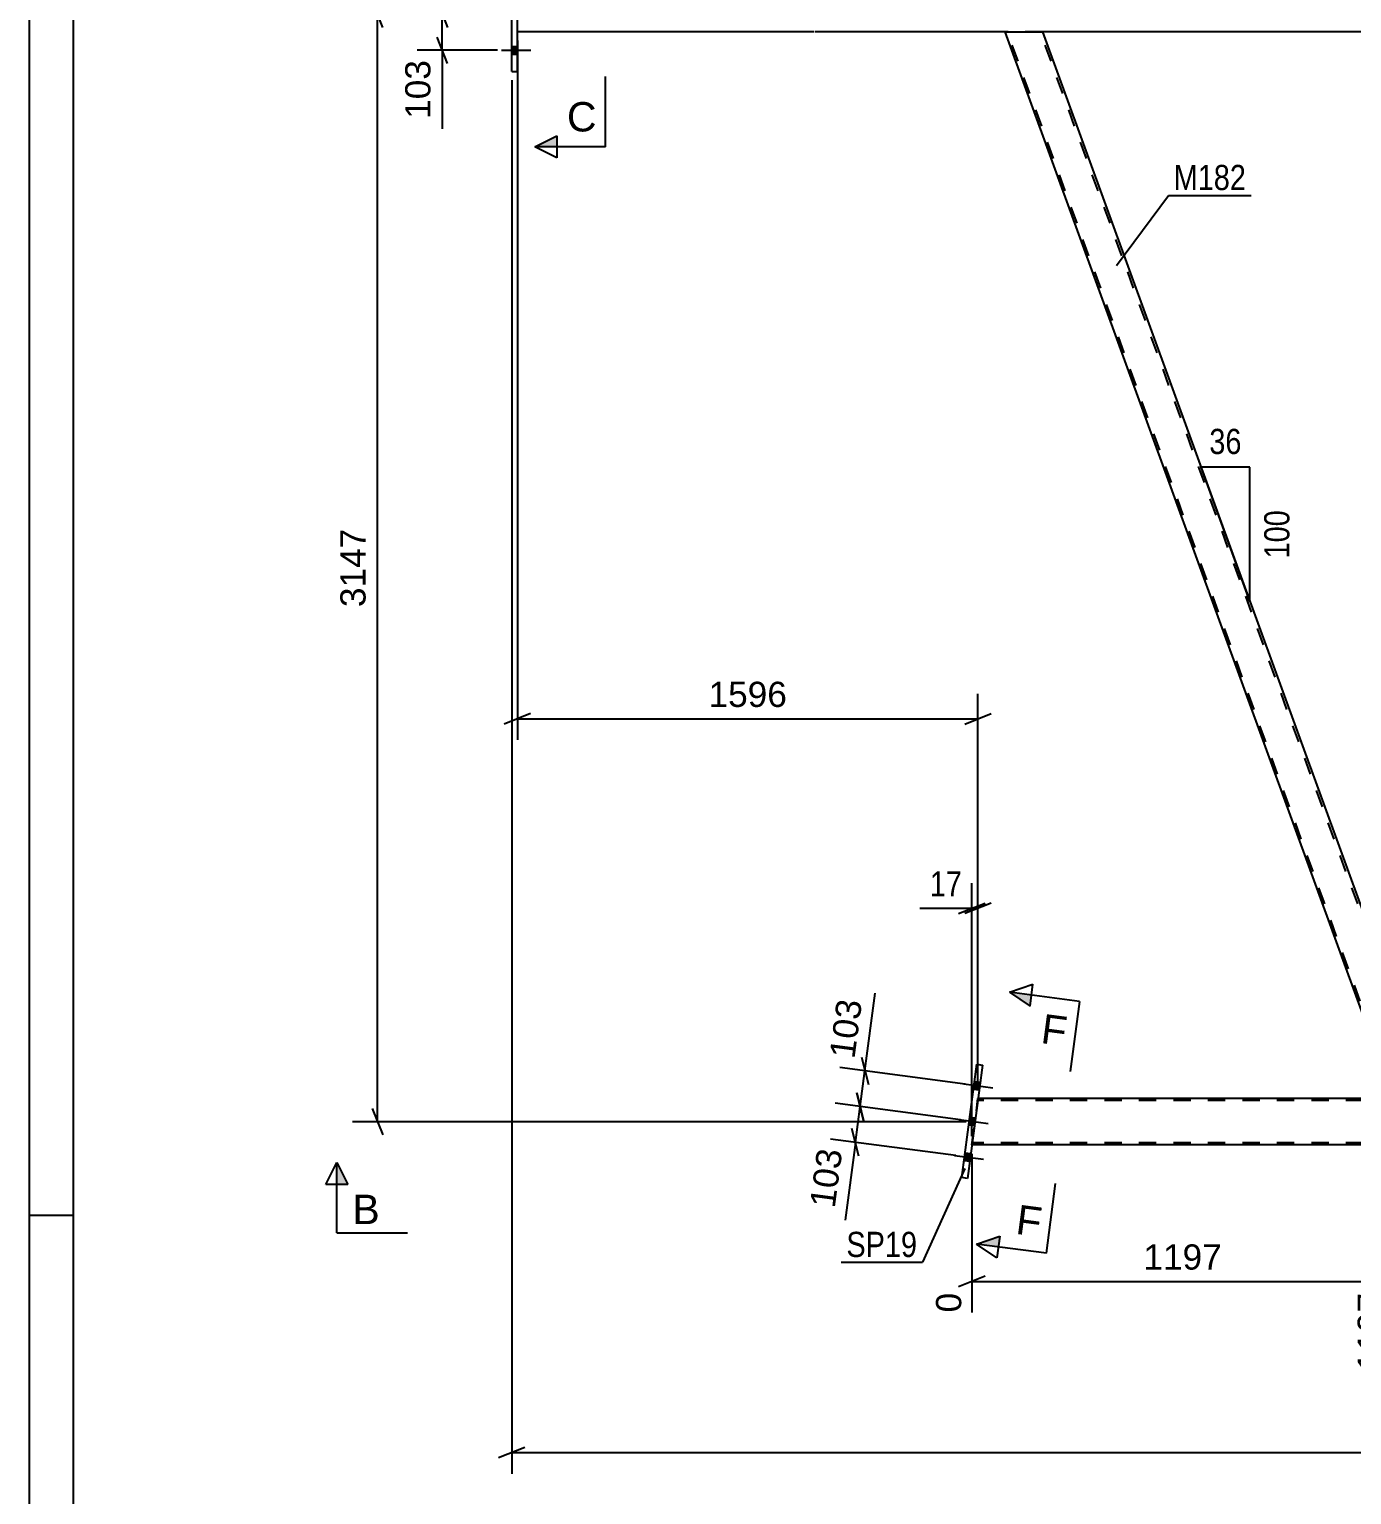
# Model space of a CAD drawing. Header units: millimetres. Extents: x 0 to 841, y 0 to 594.
# Drawn here: x 0 to 150.3, y 266.3 to 432.8 of the extents above; entities that cross this region are included whole.
import ezdxf

# ---------------------------------------------------------------- set-up
doc = ezdxf.new("R2010")
doc.units = ezdxf.units.MM
doc.linetypes.add('DXK_LINE_DOT2', pattern=[3.9198, 1.9599, -1.9599])
doc.styles.add('Arial', font='ARIAL.TTF', dxfattribs={"height": 0.2})
doc.styles.add('Arial Narrow', font='ARIALN.TTF', dxfattribs={"height": 0.2})

# ---------------------------------------------------------------- blocks, each defined once
blk = doc.blocks.new('Unknown-318465150-1115')
at = {"color": 5, "linetype": 'Continuous'}
for p, q in [((0, 594), (0, 0)), ((5, 589), (5, 5)), ((5, 298), (0, 298))]:
    blk.add_line(p, q, dxfattribs=at)
blk = doc.blocks.new('Part-318465150-4435 - 4399')
at = {"color": 2, "linetype": 'Continuous'}
for p, q in [((105.97, 302.29), (107.66, 315.18)), ((108.3, 315.09), (106.6, 302.2)), ((107.66, 315.18), (108.3, 315.09)), ((106.6, 302.2), (105.97, 302.29))]:
    blk.add_line(p, q, dxfattribs=at)
blk = doc.blocks.new('Part-318465150-4450 - 4399')
at = {"color": 2, "linetype": 'Continuous'}
for p, q in [((54.82, 428.01), (54.82, 441.01)), ((55.46, 441.01), (54.82, 441.01)), ((55.46, 428.01), (55.46, 441.01)), ((54.82, 428.01), (55.46, 428.01))]:
    blk.add_line(p, q, dxfattribs=at)
blk = doc.blocks.new('Part-318465150-4515 - 4399')
at = {"color": 2, "linetype": 'Continuous'}
for p, q in [((155, 311.29), (110.88, 432.51)), ((110.88, 432.51), (115.14, 432.51)), ((115.14, 432.51), (157.99, 314.76))]:
    blk.add_line(p, q, dxfattribs=at)
at = {"color": 7, "linetype": 'DXK_LINE_DOT2'}
for p, q in [((155.26, 311.29), (111.14, 432.51)), ((111.14, 432.51), (111.16, 432.51)), ((159, 311.29), (114.88, 432.51)), ((159.26, 311.29), (157.99, 314.76)), ((159.26, 311.29), (155, 311.29))]:
    blk.add_line(p, q, dxfattribs=at)
blk = doc.blocks.new('Part-318465150-4691 - 4399')
at = {"color": 7, "linetype": 'DXK_LINE_DOT2'}
for p, q in [((107.1, 306.01), (107.8, 311.29)), ((774.82, 311.05), (107.77, 311.05)), ((774.82, 306.25), (107.13, 306.25))]:
    blk.add_line(p, q, dxfattribs=at)
at = {"color": 2, "linetype": 'Continuous'}
for p, q in [((235.68, 311.29), (107.8, 311.29)), ((235.68, 306.01), (107.1, 306.01))]:
    blk.add_line(p, q, dxfattribs=at)
blk = doc.blocks.new('Bolt-318465150-4581 - 4399')
at = {"linetype": 'Continuous'}
for points in [[(107.93, 312.28), (108.04, 313.15), (107.41, 313.23), (107.29, 312.36)], [(107.93, 312.28), (108.04, 313.15), (107.41, 313.23), (107.29, 312.36)], [(107.93, 312.28), (108.04, 313.15), (107.41, 313.23), (107.29, 312.36)], [(107.39, 308.21), (107.51, 309.08), (106.87, 309.17), (106.76, 308.3)], [(107.39, 308.21), (107.51, 309.08), (106.87, 309.17), (106.76, 308.3)], [(106.86, 304.15), (106.97, 305.02), (106.34, 305.1), (106.22, 304.23)], [(106.86, 304.15), (106.97, 305.02), (106.34, 305.1), (106.22, 304.23)], [(106.86, 304.15), (106.97, 305.02), (106.34, 305.1), (106.22, 304.23)]]:
    blk.add_hatch(color=1, dxfattribs=at).paths.add_polyline_path(points)
at = {"color": 1, "linetype": 'Continuous'}
for p, q in [((107.41, 313.23), (108.04, 313.15)), ((107.41, 313.23), (108.04, 313.15)), ((107.41, 313.23), (108.04, 313.15)), ((106.2, 312.95), (109.49, 312.51)), ((106.2, 312.95), (109.49, 312.51)), ((106.2, 312.95), (109.49, 312.51)), ((107.29, 312.36), (107.93, 312.28)), ((107.29, 312.36), (107.93, 312.28)), ((107.29, 312.36), (107.93, 312.28)), ((105.66, 308.88), (108.96, 308.45)), ((105.66, 308.88), (108.96, 308.45)), ((106.76, 308.3), (107.39, 308.21)), ((106.76, 308.3), (107.39, 308.21)), ((106.87, 309.17), (107.51, 309.08)), ((106.87, 309.17), (107.51, 309.08)), ((105.13, 304.82), (108.42, 304.38)), ((105.13, 304.82), (108.42, 304.38)), ((105.13, 304.82), (108.42, 304.38)), ((106.34, 305.1), (106.97, 305.02)), ((106.34, 305.1), (106.97, 305.02)), ((106.34, 305.1), (106.97, 305.02)), ((106.22, 304.23), (106.86, 304.15)), ((106.22, 304.23), (106.86, 304.15)), ((106.22, 304.23), (106.86, 304.15))]:
    blk.add_line(p, q, dxfattribs=at)
blk = doc.blocks.new('Bolt-318465150-4584 - 4399')
at = {"linetype": 'Continuous'}
for points in [[(55.46, 438.17), (55.46, 439.05), (54.82, 439.05), (54.82, 438.17)], [(55.46, 438.17), (55.46, 439.05), (54.82, 439.05), (54.82, 438.17)], [(55.46, 438.17), (55.46, 439.05), (54.82, 439.05), (54.82, 438.17)], [(55.46, 434.07), (55.46, 434.95), (54.82, 434.95), (54.82, 434.07)], [(55.46, 434.07), (55.46, 434.95), (54.82, 434.95), (54.82, 434.07)], [(55.46, 429.97), (55.46, 430.85), (54.82, 430.85), (54.82, 429.97)], [(55.46, 429.97), (55.46, 430.85), (54.82, 430.85), (54.82, 429.97)], [(55.46, 429.97), (55.46, 430.85), (54.82, 430.85), (54.82, 429.97)]]:
    blk.add_hatch(color=1, dxfattribs=at).paths.add_polyline_path(points)
at = {"color": 1, "linetype": 'Continuous'}
for p, q in [((53.66, 438.61), (56.98, 438.61)), ((53.66, 438.61), (56.98, 438.61)), ((53.66, 438.61), (56.98, 438.61)), ((54.82, 439.05), (55.46, 439.05)), ((54.82, 439.05), (55.46, 439.05)), ((54.82, 439.05), (55.46, 439.05)), ((54.82, 438.17), (55.46, 438.17)), ((54.82, 438.17), (55.46, 438.17)), ((54.82, 438.17), (55.46, 438.17)), ((54.82, 434.95), (55.46, 434.95)), ((54.82, 434.95), (55.46, 434.95)), ((53.66, 434.51), (56.98, 434.51)), ((53.66, 434.51), (56.98, 434.51)), ((54.82, 434.07), (55.46, 434.07)), ((54.82, 434.07), (55.46, 434.07)), ((53.66, 430.41), (56.98, 430.41)), ((53.66, 430.41), (56.98, 430.41)), ((53.66, 430.41), (56.98, 430.41)), ((54.82, 430.85), (55.46, 430.85)), ((54.82, 430.85), (55.46, 430.85)), ((54.82, 430.85), (55.46, 430.85)), ((54.82, 429.97), (55.46, 429.97)), ((54.82, 429.97), (55.46, 429.97)), ((54.82, 429.97), (55.46, 429.97))]:
    blk.add_line(p, q, dxfattribs=at)
blk = doc.blocks.new('Part-318465150-4696 - 4399')
at = {"color": 7, "linetype": 'DXK_LINE_DOT2'}
for p, q in [((55.46, 432.51), (55.46, 436.51)), ((115.14, 432.51), (110.88, 432.51))]:
    blk.add_line(p, q, dxfattribs=at)
at = {"color": 2, "linetype": 'Continuous'}
for p, q in [((89.19, 432.51), (55.46, 432.51)), ((110.88, 432.51), (89.29, 432.51)), ((194.7, 432.51), (115.14, 432.51))]:
    blk.add_line(p, q, dxfattribs=at)
blk = doc.blocks.new('StraightDimension-318465150-15137 - 4399')
at = {"color": 7, "linetype": 'Continuous'}
for p, q in [((155, 310.29), (155, 280.29)), ((107.1, 305.01), (107.1, 286.97)), ((108.6, 291.09), (105.6, 289.89)), ((107.1, 290.49), (155, 290.49)), ((153.5, 289.89), (156.5, 291.09))]:
    blk.add_line(p, q, dxfattribs=at)
at = {"color": 0}
blk.add_wipeout([(136.1, 291.24), (136.1, 295.44), (126, 295.44), (126, 291.24)], dxfattribs=at)
at = {"color": 0, "linetype": 'Continuous'}
for points in [[(106.5, 289.79), (102.3, 289.79), (102.3, 286.37), (106.5, 286.37)], [(154.4, 289.79), (150.2, 289.79), (150.2, 279.69), (154.4, 279.69)]]:
    blk.add_wipeout(points, dxfattribs=at)
at = {"color": 3, "style": 'Arial'}
blk.add_text('1197', height=2.865, dxfattribs=at).set_placement((126.6, 291.84))
at = {"color": 3, "linetype": 'Continuous', "style": 'Arial'}
for s, height, p in [('0', 2.87, (105.9, 286.97)), ('1197', 2.865, (153.8, 280.29))]:
    blk.add_text(s, height=height, rotation=90.0002, dxfattribs=at).set_placement(p)
blk = doc.blocks.new('StraightDimension-318465150-5182 - 4399')
at = {"color": 7, "linetype": 'Continuous'}
for p, q in [((54.82, 427.01), (54.82, 268.64)), ((56.32, 271.64), (53.32, 270.44)), ((54.82, 271.04), (784.08, 271.04))]:
    blk.add_line(p, q, dxfattribs=at)
blk = doc.blocks.new('StraightDimension-318465150-5122 - 4399')
at = {"color": 7, "linetype": 'Continuous'}
for p, q in [((94.02, 311.93), (94.81, 308.8)), ((105.82, 308.86), (91.59, 310.74)), ((93.88, 306.3), (94.41, 310.36)), ((105.29, 304.8), (91.05, 306.67)), ((94.28, 304.73), (93.48, 307.86))]:
    blk.add_line(p, q, dxfattribs=at)
at = {"color": 0}
blk.add_wipeout([(93.07, 305.88), (88.9, 306.42), (87.88, 298.62), (92.04, 298.07)], dxfattribs=at)
at = {"color": 7, "linetype": 'Continuous'}
blk.add_line((93.88, 306.3), (92.71, 297.45), dxfattribs=at)
blk.add_line((93.88, 306.3), (92.71, 297.45), dxfattribs=at)
at = {"color": 3, "style": 'Arial'}
blk.add_text('103', height=2.865, rotation=82.5002, dxfattribs=at).set_placement((91.52, 298.75))
blk = doc.blocks.new('StraightDimension-318465150-5109 - 4399')
at = {"color": 7, "linetype": 'Continuous'}
for p, q in [((106.36, 312.93), (92.12, 314.8)), ((94.55, 315.99), (95.35, 312.86)), ((94.41, 310.36), (94.95, 314.43)), ((94.81, 308.8), (94.02, 311.93)), ((105.82, 308.86), (91.59, 310.74))]:
    blk.add_line(p, q, dxfattribs=at)
at = {"color": 0}
blk.add_wipeout([(95.3, 322.85), (91.14, 323.4), (90.11, 315.6), (94.27, 315.05)], dxfattribs=at)
at = {"color": 7, "linetype": 'Continuous'}
blk.add_line((94.95, 314.43), (96.11, 323.27), dxfattribs=at)
blk.add_line((94.95, 314.43), (96.11, 323.27), dxfattribs=at)
at = {"color": 3, "style": 'Arial'}
blk.add_text('103', height=2.865, rotation=82.5002, dxfattribs=at).set_placement((93.76, 315.72))
blk = doc.blocks.new('StraightDimension-318465150-5136 - 4399')
at = {"color": 7, "linetype": 'Continuous'}
for p, q in [((55.46, 431.51), (55.46, 352.03)), ((107.8, 312.29), (107.8, 357.28)), ((56.96, 355.03), (53.96, 353.83)), ((106.3, 353.83), (109.3, 355.03)), ((55.46, 354.43), (107.8, 354.43))]:
    blk.add_line(p, q, dxfattribs=at)
at = {"color": 0}
blk.add_wipeout([(86.67, 355.18), (86.67, 359.38), (76.58, 359.38), (76.58, 355.18)], dxfattribs=at)
at = {"color": 3, "style": 'Arial'}
blk.add_text('1596', height=2.865, dxfattribs=at).set_placement((77.18, 355.78))
blk = doc.blocks.new('StraightDimension-318465150-5193 - 4399')
at = {"color": 7, "linetype": 'Continuous'}
for p, q in [((46.33, 436.01), (47.53, 433.01)), ((53.82, 434.51), (44.08, 434.51)), ((46.93, 430.41), (46.93, 434.51)), ((47.53, 428.91), (46.33, 431.91)), ((53.2, 430.41), (44.08, 430.41))]:
    blk.add_line(p, q, dxfattribs=at)
at = {"color": 0}
blk.add_wipeout([(46.18, 429.88), (41.98, 429.88), (41.98, 422.01), (46.18, 422.01)], dxfattribs=at)
at = {"color": 7, "linetype": 'Continuous'}
blk.add_line((46.93, 430.41), (46.93, 421.49), dxfattribs=at)
blk.add_line((46.93, 430.41), (46.93, 421.49), dxfattribs=at)
at = {"color": 3, "style": 'Arial'}
blk.add_text('103', height=2.865, rotation=90.0002, dxfattribs=at).set_placement((45.58, 422.61))
blk = doc.blocks.new('StraightDimension-318465150-5674 - 4399')
at = {"color": 7, "linetype": 'Continuous'}
for p, q in [((107.1, 307.01), (107.1, 335.74)), ((107.8, 312.29), (107.8, 335.74)), ((105.6, 332.29), (108.6, 333.49)), ((109.3, 333.49), (106.3, 332.29)), ((107.1, 332.89), (107.8, 332.89))]:
    blk.add_line(p, q, dxfattribs=at)
at = {"color": 0}
blk.add_wipeout([(106.58, 333.64), (106.58, 337.84), (101.72, 337.84), (101.72, 333.64)], dxfattribs=at)
at = {"color": 7, "linetype": 'Continuous'}
blk.add_line((107.1, 332.89), (101.2, 332.89), dxfattribs=at)
blk.add_line((107.1, 332.89), (101.2, 332.89), dxfattribs=at)
at = {"color": 3, "style": 'Arial Narrow'}
blk.add_text('17', height=2.863, dxfattribs=at).set_placement((102.32, 334.24))
blk = doc.blocks.new('StraightDimension-318465150-11963 - 4399')
at = {"color": 7, "linetype": 'Continuous'}
for p, q in [((40.16, 433.01), (38.96, 436.01)), ((54.46, 434.51), (36.71, 434.51)), ((39.56, 308.65), (39.56, 434.51)), ((38.96, 310.15), (40.16, 307.15)), ((106.45, 308.65), (36.71, 308.65))]:
    blk.add_line(p, q, dxfattribs=at)
at = {"color": 0}
blk.add_wipeout([(38.81, 376.63), (34.61, 376.63), (34.61, 366.53), (38.81, 366.53)], dxfattribs=at)
at = {"color": 3, "style": 'Arial'}
blk.add_text('3147', height=2.865, rotation=90.0002, dxfattribs=at).set_placement((38.21, 367.13))
blk = doc.blocks.new('AngleDimension-318465150-14783 - 4399')
at = {"color": 7, "linetype": 'Continuous'}
for p, q in [((138.69, 383.02), (133.15, 383.02)), ((138.69, 367.79), (133.15, 383.02)), ((138.69, 367.79), (138.69, 383.02)), ((138.56, 368.16), (138.69, 367.79))]:
    blk.add_line(p, q, dxfattribs=at)
at = {"color": 0}
for points in [[(138.35, 383.92), (138.35, 388.12), (133.49, 388.12), (133.49, 383.92)], [(143.79, 378.75), (139.59, 378.75), (139.59, 372.06), (143.79, 372.06)]]:
    blk.add_wipeout(points, dxfattribs=at)
at = {"color": 3, "style": 'Arial Narrow'}
blk.add_text('36', height=2.863, dxfattribs=at).set_placement((134.09, 384.52))
blk.add_text('100', height=2.863, rotation=90.0002, dxfattribs=at).set_placement((143.19, 372.66))
blk = doc.blocks.new('SectionMark-318465150-5873 - 4399')
at = {"linetype": 'Continuous'}
blk.add_hatch(color=6, dxfattribs=at).paths.add_polyline_path([(36.21, 301.51), (34.96, 301.51), (34.96, 304.01)])
at = {"color": 6, "linetype": 'Continuous'}
for p, q in [((33.71, 301.51), (34.96, 304.01)), ((34.96, 296.01), (34.96, 304.01)), ((34.96, 304.01), (36.21, 301.51)), ((36.21, 301.51), (33.71, 301.51)), ((34.96, 296.01), (42.96, 296.01))]:
    blk.add_line(p, q, dxfattribs=at)
at = {"color": 0, "linetype": 'Continuous'}
blk.add_wipeout([(39.82, 297.01), (39.82, 300.51), (36.71, 300.51), (36.71, 297.01)], dxfattribs=at)
at = {"color": 3, "linetype": 'Continuous', "style": 'Arial'}
blk.add_text('B', height=3.34, dxfattribs=at).set_placement((36.71, 297.01))
blk = doc.blocks.new('Mark-318465150-4431 - 4399')
at = {"color": 0}
blk.add_wipeout([(100.89, 293.27), (100.89, 296.27), (92.85, 296.27), (92.85, 293.27)], dxfattribs=at)
blk.add_wipeout([(100.89, 293.27), (100.89, 296.27), (92.85, 296.27), (92.85, 293.27)], dxfattribs=at)
at = {"color": 30, "linetype": 'Continuous'}
for p in [(106.3, 303.34), (92.25, 292.67)]:
    blk.add_line(p, (101.49, 292.67), dxfattribs=at)
at = {"color": 3, "style": 'Arial Narrow'}
blk.add_text('SP19', height=2.863, dxfattribs=at).set_placement((92.85, 293.27))
blk = doc.blocks.new('Mark-318465150-4511 - 4399')
at = {"color": 0}
blk.add_wipeout([(138.26, 414.52), (138.26, 417.52), (130.04, 417.52), (130.04, 414.52)], dxfattribs=at)
blk.add_wipeout([(138.26, 414.52), (138.26, 417.52), (130.04, 417.52), (130.04, 414.52)], dxfattribs=at)
at = {"color": 30, "linetype": 'Continuous'}
for p, q in [((123.56, 405.94), (129.44, 413.92)), ((129.44, 413.92), (138.86, 413.92))]:
    blk.add_line(p, q, dxfattribs=at)
at = {"color": 3, "style": 'Arial Narrow'}
blk.add_text('M182', height=2.863, dxfattribs=at).set_placement((130.04, 414.52))
blk = doc.blocks.new('SectionMark-318465150-5869 - 4399')
at = {"linetype": 'Continuous'}
for points in [[(59.96, 468.33), (59.96, 467.08), (57.46, 468.33)], [(59.96, 420.68), (59.96, 419.43), (57.46, 419.43)]]:
    blk.add_hatch(color=6, dxfattribs=at).paths.add_polyline_path(points)
at = {"color": 6, "linetype": 'Continuous'}
for p, q in [((57.46, 468.33), (59.96, 469.58)), ((65.46, 468.33), (57.46, 468.33)), ((57.46, 468.33), (59.96, 467.08)), ((59.96, 467.08), (59.96, 469.58)), ((65.46, 468.33), (65.46, 460.33)), ((65.46, 419.43), (65.46, 427.43)), ((57.46, 419.43), (59.96, 420.68)), ((59.96, 420.68), (59.96, 418.18)), ((65.46, 419.43), (57.46, 419.43)), ((59.96, 418.18), (57.46, 419.43))]:
    blk.add_line(p, q, dxfattribs=at)
at = {"color": 0, "linetype": 'Continuous'}
for points in [[(64.46, 463.08), (64.46, 466.58), (61.09, 466.58), (61.09, 463.08)], [(64.46, 421.18), (64.46, 424.68), (61.09, 424.68), (61.09, 421.18)]]:
    blk.add_wipeout(points, dxfattribs=at)
at = {"color": 3, "linetype": 'Continuous', "style": 'Arial'}
for p in [(61.09, 463.08), (61.09, 421.18)]:
    blk.add_text('C', height=3.34, dxfattribs=at).set_placement(p)
blk = doc.blocks.new('SectionMark-318465150-5879 - 4399')
at = {"linetype": 'Continuous'}
for points in [[(113.88, 323.02), (113.72, 321.78), (111.4, 323.35)], [(110.28, 295.64), (110.11, 294.4), (107.63, 294.73)]]:
    blk.add_hatch(color=6, dxfattribs=at).paths.add_polyline_path(points)
at = {"color": 6, "linetype": 'Continuous'}
for p, q in [((111.4, 323.35), (114.04, 324.26)), ((119.33, 322.31), (111.4, 323.35)), ((111.4, 323.35), (113.72, 321.78)), ((107.63, 294.73), (110.28, 295.64)), ((110.28, 295.64), (109.95, 293.16)), ((109.95, 293.16), (107.63, 294.73))]:
    blk.add_line(p, q, dxfattribs=at)
at = {"color": 0, "linetype": 'Continuous'}
for points in [[(117.66, 317.23), (118.11, 320.7), (115.29, 321.07), (114.83, 317.6)], [(114.8, 295.55), (115.26, 299.02), (112.43, 299.39), (111.98, 295.92)]]:
    blk.add_wipeout(points, dxfattribs=at)
at = {"color": 6, "linetype": 'Continuous'}
for p, q in [((113.72, 321.78), (114.04, 324.26)), ((119.33, 322.31), (118.29, 314.37)), ((115.57, 293.69), (116.61, 301.62)), ((115.57, 293.69), (107.63, 294.73))]:
    blk.add_line(p, q, dxfattribs=at)
at = {"color": 3, "linetype": 'Continuous', "style": 'Arial'}
for p in [(114.83, 317.6), (111.98, 295.92)]:
    blk.add_text('F', height=3.34, rotation=-7.5, dxfattribs=at).set_placement(p)

msp = doc.modelspace()

# ---------------------------------------------------------------- block references
for name in ['Unknown-318465150-1115', 'Part-318465150-4450 - 4399', 'Bolt-318465150-4584 - 4399', 'Part-318465150-4696 - 4399', 'Part-318465150-4515 - 4399', 'Part-318465150-4435 - 4399', 'Bolt-318465150-4581 - 4399', 'Part-318465150-4691 - 4399']:
    msp.add_blockref(name, (0, 0))

# ---------------------------------------------------------------- next in the draw order: block references
msp.add_blockref('StraightDimension-318465150-15137 - 4399', (0, 0))

# ---------------------------------------------------------------- next in the draw order: block references
msp.add_blockref('StraightDimension-318465150-5182 - 4399', (0, 0))

# ---------------------------------------------------------------- next in the draw order: block references
for name in ['Mark-318465150-4511 - 4399', 'AngleDimension-318465150-14783 - 4399', 'StraightDimension-318465150-5122 - 4399']:
    msp.add_blockref(name, (0, 0))

# ---------------------------------------------------------------- next in the draw order: block references
for name in ['StraightDimension-318465150-5109 - 4399', 'SectionMark-318465150-5873 - 4399']:
    msp.add_blockref(name, (0, 0))

# ---------------------------------------------------------------- next in the draw order: block references
for name in ['StraightDimension-318465150-5136 - 4399', 'Mark-318465150-4431 - 4399']:
    msp.add_blockref(name, (0, 0))

# ---------------------------------------------------------------- next in the draw order: block references
for name in ['StraightDimension-318465150-5193 - 4399', 'StraightDimension-318465150-5674 - 4399']:
    msp.add_blockref(name, (0, 0))

# ---------------------------------------------------------------- next in the draw order: block references
for name in ['StraightDimension-318465150-11963 - 4399', 'SectionMark-318465150-5879 - 4399']:
    msp.add_blockref(name, (0, 0))

# ---------------------------------------------------------------- next in the draw order: block references
msp.add_blockref('SectionMark-318465150-5869 - 4399', (0, 0))

doc.saveas('drawing.dxf')
